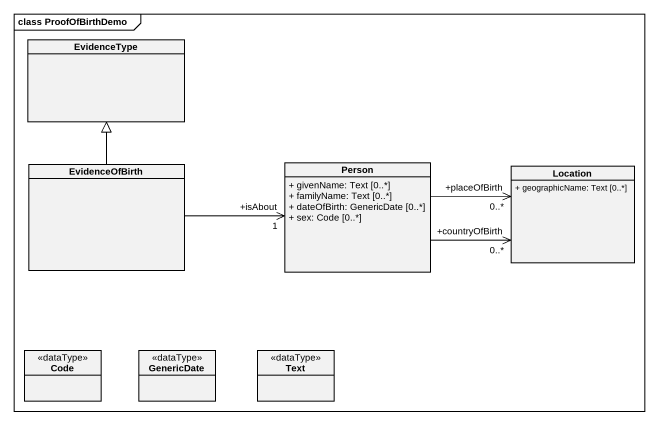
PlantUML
@startuml
mainframe class ProofOfBirthDemo
hide circle
hide empty members
skinparam classAttributeIconSize 0
class EvidenceType
class EvidenceOfBirth
class "Person" as Person_ {
  + givenName: Text [0..*]
  + familyName: Text [0..*]
  + dateOfBirth: GenericDate [0..*]
  + sex: Code [0..*]
}
class Location {
  + geographicName: Text [0..*]
}
class Code <<dataType>>
class GenericDate <<dataType>>
class Text <<dataType>>
EvidenceOfBirth -up-|> EvidenceType
EvidenceOfBirth -right-> "+isAbout\n1" Person_
Person_ -right-> "+placeOfBirth\n0..*" Location
Person_ -right-> "+countryOfBirth\n0..*" Location
@enduml
